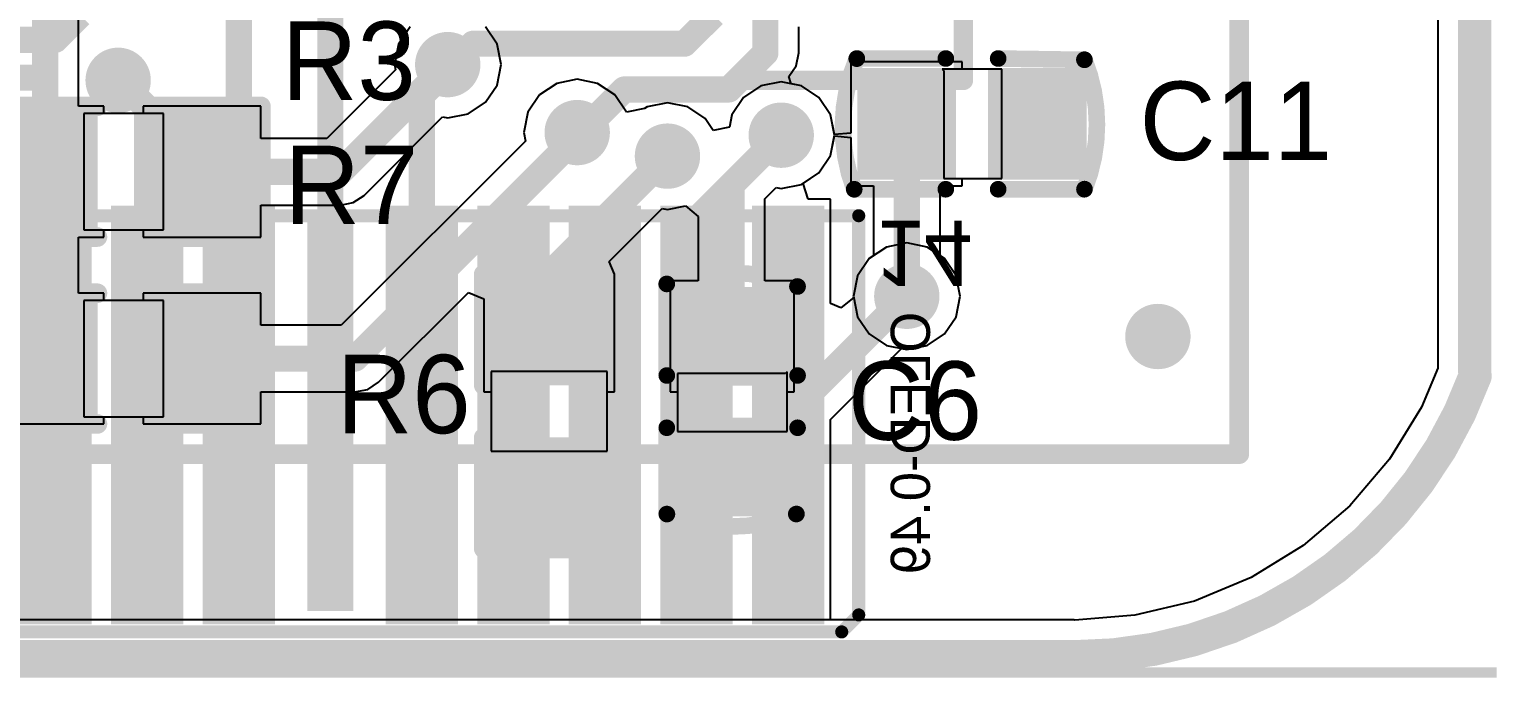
# Model space of a CAD drawing. Extents: x 1.246 to 2.212, y 2.225 to 2.946.
# Drawn here: x 1.7701 to 2.2118, y 2.2245 to 2.4198 of the extents above; entities that cross this region are included whole.
import ezdxf

# ---------------------------------------------------------------- set-up
doc = ezdxf.new("R2010")
doc.units = 0
doc.layers.get('0').update_dxf_attribs({"linetype": 'CONTINUOUS'})
for name, color, linetype in [('BOTTOMLAYER', 5, 'CONTINUOUS'), ('BOTTOMOVERLAY', 54, 'CONTINUOUS'), ('BOTTOMPASTE', 16, 'CONTINUOUS'), ('BOTTOMSOLDER', 6, 'CONTINUOUS'), ('KEEPOUTLAYER', 6, 'CONTINUOUS'), ('MULTILAYER', 9, 'CONTINUOUS'), ('TOPLAYER', 1, 'CONTINUOUS'), ('TOPOVERLAY', 2, 'CONTINUOUS'), ('TOPPASTE', 8, 'CONTINUOUS'), ('TOPSOLDER', 216, 'CONTINUOUS'), ('VIAHOLELAYER', 16, 'CONTINUOUS')]:
    doc.layers.add(name, color=color, linetype=linetype)

# ---------------------------------------------------------------- blocks, each defined once
blk = doc.blocks.new('C_0402_1')
at = {"layer": 'TOPLAYER'}
for p, q in [((0.008518, 0.0165), (-0.008982, 0.0165)), ((-0.008982, 0.0165), (-0.008982, -0.0165)), ((0.008518, -0.016), (0.008518, 0.0165)), ((-0.008982, -0.0165), (0.009018, -0.0165)), ((0.009018, -0.0165), (0.008518, -0.016))]:
    blk.add_line(p, q, dxfattribs=at)
for points in [[(-0.00884, -0.012795), (-0.00884, 0.012795), (-0.030494, -0.012795), (-0.030494, 0.012795)], [(0.03053, -0.012795), (0.03053, 0.012795), (0.008876, -0.012795), (0.008876, 0.012795)]]:
    blk.add_solid(points, dxfattribs=at)
at = {"layer": 'TOPOVERLAY', "const_width": 0.005}
for points in [[(-0.03382, -0.019341, -0.193022), (-0.033854, 0.01965)], [(0.035464, 0.019716, -0.191665), (0.034708, -0.019637)]]:
    blk.add_lwpolyline(points, format="xyb", dxfattribs=at)
at = {"layer": 'TOPOVERLAY', "const_width": 0.0025}
for points in [[(-0.035104, 0.01965, 1), (-0.032604, 0.01965, 1)], [(-0.03509, 0.019685, 1), (-0.03259, 0.019685, 1)], [(-0.009106, 0.019685, 1), (-0.006606, 0.019685, 1)], [(0.006642, 0.019685, 1), (0.009142, 0.019685, 1)], [(0.034214, 0.019716, 1), (0.036714, 0.019716, 1)], [(0.034225, 0.019685, 1), (0.036726, 0.019685, 1)], [(-0.03509, -0.019291, 1), (-0.03259, -0.019291, 1)], [(-0.03507, -0.019341, 1), (-0.03257, -0.019341, 1)], [(-0.009106, -0.019685, 1), (-0.006606, -0.019685, 1)], [(0.006642, -0.019685, 1), (0.009142, -0.019685, 1)], [(0.033438, -0.019685, 1), (0.035938, -0.019685, 1)], [(0.033458, -0.019637, 1), (0.035958, -0.019637, 1)]]:
    blk.add_lwpolyline(points, format="xyb", close=True, dxfattribs=at)
at = {"layer": 'TOPOVERLAY', "const_width": 0.005}
for points in [[(-0.007856, 0.019685), (-0.03384, 0.019685)], [(0.035476, 0.019685), (0.007892, 0.019685)], [(-0.007856, -0.019685), (-0.03384, -0.019291)], [(0.034688, -0.019685), (0.007892, -0.019685)]]:
    blk.add_lwpolyline(points, dxfattribs=at)
at = {"layer": 'TOPPASTE'}
for points in [[(-0.00884, -0.012795), (-0.00884, 0.012795), (-0.030494, -0.012795), (-0.030494, 0.012795)], [(0.03053, -0.012795), (0.03053, 0.012795), (0.008876, -0.012795), (0.008876, 0.012795)]]:
    blk.add_solid(points, dxfattribs=at)
at = {"layer": 'TOPSOLDER'}
for points in [[(-0.00484, -0.016795), (-0.00484, 0.016795), (-0.034494, -0.016795), (-0.034494, 0.016795)], [(0.03453, -0.016795), (0.03453, 0.016795), (0.004876, -0.016795), (0.004876, 0.016795)]]:
    blk.add_solid(points, dxfattribs=at)
blk = doc.blocks.new('C_0402_16')
at = {"layer": 'TOPLAYER'}
for p, q in [((0.008518, 0.0165), (-0.008982, 0.0165)), ((-0.008982, 0.0165), (-0.008982, -0.0165)), ((0.008518, -0.016), (0.008518, 0.0165)), ((-0.008982, -0.0165), (0.009018, -0.0165)), ((0.009018, -0.0165), (0.008518, -0.016))]:
    blk.add_line(p, q, dxfattribs=at)
for points in [[(-0.00884, -0.012795), (-0.00884, 0.012795), (-0.030494, -0.012795), (-0.030494, 0.012795)], [(0.03053, -0.012795), (0.03053, 0.012795), (0.008876, -0.012795), (0.008876, 0.012795)]]:
    blk.add_solid(points, dxfattribs=at)
at = {"layer": 'TOPOVERLAY', "const_width": 0.005}
for points in [[(-0.03382, -0.019341, -0.193022), (-0.033854, 0.01965)], [(0.035464, 0.019716, -0.191665), (0.034708, -0.019637)]]:
    blk.add_lwpolyline(points, format="xyb", dxfattribs=at)
at = {"layer": 'TOPOVERLAY', "const_width": 0.0025}
for points in [[(-0.035104, 0.01965, 1), (-0.032604, 0.01965, 1)], [(-0.03509, 0.019685, 1), (-0.03259, 0.019685, 1)], [(-0.009106, 0.019685, 1), (-0.006606, 0.019685, 1)], [(0.006642, 0.019685, 1), (0.009142, 0.019685, 1)], [(0.034214, 0.019716, 1), (0.036714, 0.019716, 1)], [(0.034225, 0.019685, 1), (0.036726, 0.019685, 1)], [(-0.03509, -0.019291, 1), (-0.03259, -0.019291, 1)], [(-0.03507, -0.019341, 1), (-0.03257, -0.019341, 1)], [(-0.009106, -0.019685, 1), (-0.006606, -0.019685, 1)], [(0.006642, -0.019685, 1), (0.009142, -0.019685, 1)], [(0.033438, -0.019685, 1), (0.035938, -0.019685, 1)], [(0.033458, -0.019637, 1), (0.035958, -0.019637, 1)]]:
    blk.add_lwpolyline(points, format="xyb", close=True, dxfattribs=at)
at = {"layer": 'TOPOVERLAY', "const_width": 0.005}
for points in [[(-0.03384, 0.019685), (-0.007856, 0.019685)], [(0.007892, 0.019685), (0.035476, 0.019685)], [(-0.03384, -0.019291), (-0.007856, -0.019685)], [(0.007892, -0.019685), (0.034688, -0.019685)]]:
    blk.add_lwpolyline(points, dxfattribs=at)
at = {"layer": 'TOPPASTE'}
for points in [[(-0.00884, -0.012795), (-0.00884, 0.012795), (-0.030494, -0.012795), (-0.030494, 0.012795)], [(0.03053, -0.012795), (0.03053, 0.012795), (0.008876, -0.012795), (0.008876, 0.012795)]]:
    blk.add_solid(points, dxfattribs=at)
at = {"layer": 'TOPSOLDER'}
for points in [[(-0.00484, -0.016795), (-0.00484, 0.016795), (-0.034494, -0.016795), (-0.034494, 0.016795)], [(0.03453, -0.016795), (0.03453, 0.016795), (0.004876, -0.016795), (0.004876, 0.016795)]]:
    blk.add_solid(points, dxfattribs=at)
blk = doc.blocks.new('R_0402_22')
at = {"layer": 'TOPLAYER'}
for p, q in [((0.017, 0.0175), (-0.007, 0.0175)), ((-0.007, 0.0175), (-0.007, -0.0175)), ((0.017, -0.0175), (0.017, 0.0175)), ((-0.007, -0.0175), (0.017, -0.0175))]:
    blk.add_line(p, q, dxfattribs=at)
for points in [[(-0.006811, -0.01378), (-0.006811, 0.01378), (-0.030433, -0.01378), (-0.030433, 0.01378)], [(0.040433, -0.01378), (0.040433, 0.01378), (0.016811, -0.01378), (0.016811, 0.01378)]]:
    blk.add_solid(points, dxfattribs=at)
at = {"layer": 'TOPOVERLAY', "const_width": 0.005906}
for points in [[(-0.036339, 0.019685), (-0.036339, -0.019685)], [(-0.036339, 0.019685), (-0.002874, 0.019685)], [(0.012874, 0.019685), (0.046339, 0.019685)], [(0.046339, 0.019685), (0.046339, -0.019685)], [(-0.036339, -0.019685), (-0.002874, -0.019685)], [(0.012874, -0.019685), (0.046339, -0.019685)]]:
    blk.add_lwpolyline(points, dxfattribs=at)
at = {"layer": 'TOPOVERLAY', "const_width": 0.002953}
for points in [[(-0.037815, 0.019685, 1), (-0.034862, 0.019685, 1)], [(-0.037815, 0.019685, 1), (-0.034862, 0.019685, 1)], [(-0.00435, 0.019685, 1), (-0.001398, 0.019685, 1)], [(0.011398, 0.019685, 1), (0.01435, 0.019685, 1)], [(0.044862, 0.019685, 1), (0.047815, 0.019685, 1)], [(0.044862, 0.019685, 1), (0.047815, 0.019685, 1)], [(-0.037815, -0.019685, 1), (-0.034862, -0.019685, 1)], [(-0.037815, -0.019685, 1), (-0.034862, -0.019685, 1)], [(-0.00435, -0.019685, 1), (-0.001398, -0.019685, 1)], [(0.011398, -0.019685, 1), (0.01435, -0.019685, 1)], [(0.044862, -0.019685, 1), (0.047815, -0.019685, 1)], [(0.044862, -0.019685, 1), (0.047815, -0.019685, 1)]]:
    blk.add_lwpolyline(points, format="xyb", close=True, dxfattribs=at)
at = {"layer": 'TOPPASTE'}
for points in [[(-0.006811, -0.01378), (-0.006811, 0.01378), (-0.030433, -0.01378), (-0.030433, 0.01378)], [(0.040433, -0.01378), (0.040433, 0.01378), (0.016811, -0.01378), (0.016811, 0.01378)]]:
    blk.add_solid(points, dxfattribs=at)
at = {"layer": 'TOPSOLDER'}
for points in [[(-0.002811, -0.01778), (-0.002811, 0.01778), (-0.034433, -0.01778), (-0.034433, 0.01778)], [(0.044433, -0.01778), (0.044433, 0.01778), (0.012811, -0.01778), (0.012811, 0.01778)]]:
    blk.add_solid(points, dxfattribs=at)
blk = doc.blocks.new('R_0402_23')
at = {"layer": 'TOPLAYER'}
for p, q in [((0.017, 0.0175), (-0.007, 0.0175)), ((-0.007, 0.0175), (-0.007, -0.0175)), ((0.017, -0.0175), (0.017, 0.0175)), ((-0.007, -0.0175), (0.017, -0.0175))]:
    blk.add_line(p, q, dxfattribs=at)
for points in [[(-0.006811, -0.01378), (-0.006811, 0.01378), (-0.030433, -0.01378), (-0.030433, 0.01378)], [(0.040433, -0.01378), (0.040433, 0.01378), (0.016811, -0.01378), (0.016811, 0.01378)]]:
    blk.add_solid(points, dxfattribs=at)
at = {"layer": 'TOPOVERLAY', "const_width": 0.005906}
for points in [[(-0.036339, -0.019685), (-0.036339, 0.019685)], [(-0.036339, 0.019685), (-0.002874, 0.019685)], [(0.012874, 0.019685), (0.046339, 0.019685)], [(0.046339, -0.019685), (0.046339, 0.019685)], [(-0.036339, -0.019685), (-0.002874, -0.019685)], [(0.012874, -0.019685), (0.046339, -0.019685)]]:
    blk.add_lwpolyline(points, dxfattribs=at)
at = {"layer": 'TOPOVERLAY', "const_width": 0.002953}
for points in [[(-0.037815, 0.019685, 1), (-0.034862, 0.019685, 1)], [(-0.037815, 0.019685, 1), (-0.034862, 0.019685, 1)], [(-0.00435, 0.019685, 1), (-0.001398, 0.019685, 1)], [(0.011398, 0.019685, 1), (0.01435, 0.019685, 1)], [(0.044862, 0.019685, 1), (0.047815, 0.019685, 1)], [(0.044862, 0.019685, 1), (0.047815, 0.019685, 1)], [(-0.037815, -0.019685, 1), (-0.034862, -0.019685, 1)], [(-0.037815, -0.019685, 1), (-0.034862, -0.019685, 1)], [(-0.00435, -0.019685, 1), (-0.001398, -0.019685, 1)], [(0.011398, -0.019685, 1), (0.01435, -0.019685, 1)], [(0.044862, -0.019685, 1), (0.047815, -0.019685, 1)], [(0.044862, -0.019685, 1), (0.047815, -0.019685, 1)]]:
    blk.add_lwpolyline(points, format="xyb", close=True, dxfattribs=at)
at = {"layer": 'TOPPASTE'}
for points in [[(-0.006811, -0.01378), (-0.006811, 0.01378), (-0.030433, -0.01378), (-0.030433, 0.01378)], [(0.040433, -0.01378), (0.040433, 0.01378), (0.016811, -0.01378), (0.016811, 0.01378)]]:
    blk.add_solid(points, dxfattribs=at)
at = {"layer": 'TOPSOLDER'}
for points in [[(-0.002811, -0.01778), (-0.002811, 0.01778), (-0.034433, -0.01778), (-0.034433, 0.01778)], [(0.044433, -0.01778), (0.044433, 0.01778), (0.012811, -0.01778), (0.012811, 0.01778)]]:
    blk.add_solid(points, dxfattribs=at)
blk = doc.blocks.new('R_0402_24')
at = {"layer": 'TOPLAYER'}
for p, q in [((0.017, 0.0175), (-0.007, 0.0175)), ((-0.007, 0.0175), (-0.007, -0.0175)), ((0.017, -0.0175), (0.017, 0.0175)), ((-0.007, -0.0175), (0.017, -0.0175))]:
    blk.add_line(p, q, dxfattribs=at)
for points in [[(-0.006811, -0.01378), (-0.006811, 0.01378), (-0.030433, -0.01378), (-0.030433, 0.01378)], [(0.040433, -0.01378), (0.040433, 0.01378), (0.016811, -0.01378), (0.016811, 0.01378)]]:
    blk.add_solid(points, dxfattribs=at)
at = {"layer": 'TOPOVERLAY', "const_width": 0.005906}
for points in [[(-0.036339, -0.019685), (-0.036339, 0.019685)], [(-0.036339, 0.019685), (-0.002874, 0.019685)], [(0.012874, 0.019685), (0.046339, 0.019685)], [(0.046339, -0.019685), (0.046339, 0.019685)], [(-0.036339, -0.019685), (-0.002874, -0.019685)], [(0.012874, -0.019685), (0.046339, -0.019685)]]:
    blk.add_lwpolyline(points, dxfattribs=at)
at = {"layer": 'TOPOVERLAY', "const_width": 0.002953}
for points in [[(-0.037815, 0.019685, 1), (-0.034862, 0.019685, 1)], [(-0.037815, 0.019685, 1), (-0.034862, 0.019685, 1)], [(-0.00435, 0.019685, 1), (-0.001398, 0.019685, 1)], [(0.011398, 0.019685, 1), (0.01435, 0.019685, 1)], [(0.044862, 0.019685, 1), (0.047815, 0.019685, 1)], [(0.044862, 0.019685, 1), (0.047815, 0.019685, 1)], [(-0.037815, -0.019685, 1), (-0.034862, -0.019685, 1)], [(-0.037815, -0.019685, 1), (-0.034862, -0.019685, 1)], [(-0.00435, -0.019685, 1), (-0.001398, -0.019685, 1)], [(0.011398, -0.019685, 1), (0.01435, -0.019685, 1)], [(0.044862, -0.019685, 1), (0.047815, -0.019685, 1)], [(0.044862, -0.019685, 1), (0.047815, -0.019685, 1)]]:
    blk.add_lwpolyline(points, format="xyb", close=True, dxfattribs=at)
at = {"layer": 'TOPPASTE'}
for points in [[(-0.006811, -0.01378), (-0.006811, 0.01378), (-0.030433, -0.01378), (-0.030433, 0.01378)], [(0.040433, -0.01378), (0.040433, 0.01378), (0.016811, -0.01378), (0.016811, 0.01378)]]:
    blk.add_solid(points, dxfattribs=at)
at = {"layer": 'TOPSOLDER'}
for points in [[(-0.002811, -0.01778), (-0.002811, 0.01778), (-0.034433, -0.01778), (-0.034433, 0.01778)], [(0.044433, -0.01778), (0.044433, 0.01778), (0.012811, -0.01778), (0.012811, 0.01778)]]:
    blk.add_solid(points, dxfattribs=at)
blk = doc.blocks.new('OLED_0_49_B_28')
at = {"layer": 'BOTTOMLAYER'}
for points in [[(-0.048228, -0.059055), (-0.034449, -0.059055), (-0.048228, 0.059055), (-0.034449, 0.059055)], [(-0.020669, -0.059055), (-0.00689, -0.059055), (-0.020669, 0.059055), (-0.00689, 0.059055)], [(0.00689, -0.059055), (0.020669, -0.059055), (0.00689, 0.059055), (0.020669, 0.059055)], [(0.034449, -0.059055), (0.048228, -0.059055), (0.034449, 0.059055), (0.048228, 0.059055)], [(0.062008, -0.059055), (0.075787, -0.059055), (0.062008, 0.059055), (0.075787, 0.059055)], [(0.089567, -0.059055), (0.103346, -0.059055), (0.089567, 0.059055), (0.103346, 0.059055)], [(0.117126, -0.059055), (0.130906, -0.059055), (0.117126, 0.059055), (0.130906, 0.059055)], [(0.144685, -0.059055), (0.158465, -0.059055), (0.144685, 0.059055), (0.158465, 0.059055)], [(0.172244, -0.059055), (0.186024, -0.059055), (0.172244, 0.059055), (0.186024, 0.059055)]]:
    blk.add_solid(points, dxfattribs=at)
at = {"layer": 'BOTTOMOVERLAY', "const_width": 0.003937}
for points in [[(-0.198425, 0.06), (0.200394, 0.06)], [(0.200394, -0.060236), (0.200394, 0.06)], [(0.195276, -0.065354), (0.200394, -0.060236)], [(-0.193307, -0.065354), (0.195276, -0.065354)]]:
    blk.add_lwpolyline(points, dxfattribs=at)
at = {"layer": 'BOTTOMOVERLAY', "const_width": 0.001969}
for points in [[(0.19941, 0.06, 1), (0.201378, 0.06, 1)], [(0.19941, 0.06, 1), (0.201378, 0.06, 1)], [(0.19941, -0.060236, 1), (0.201378, -0.060236, 1)], [(0.19941, -0.060236, 1), (0.201378, -0.060236, 1)], [(0.194291, -0.065354, 1), (0.19626, -0.065354, 1)], [(0.194291, -0.065354, 1), (0.19626, -0.065354, 1)]]:
    blk.add_lwpolyline(points, format="xyb", close=True, dxfattribs=at)
at = {"layer": 'BOTTOMPASTE'}
for points in [[(-0.048228, -0.059055), (-0.034449, -0.059055), (-0.048228, 0.059055), (-0.034449, 0.059055)], [(-0.020669, -0.059055), (-0.00689, -0.059055), (-0.020669, 0.059055), (-0.00689, 0.059055)], [(0.00689, -0.059055), (0.020669, -0.059055), (0.00689, 0.059055), (0.020669, 0.059055)], [(0.034449, -0.059055), (0.048228, -0.059055), (0.034449, 0.059055), (0.048228, 0.059055)], [(0.062008, -0.059055), (0.075787, -0.059055), (0.062008, 0.059055), (0.075787, 0.059055)], [(0.089567, -0.059055), (0.103346, -0.059055), (0.089567, 0.059055), (0.103346, 0.059055)], [(0.117126, -0.059055), (0.130906, -0.059055), (0.117126, 0.059055), (0.130906, 0.059055)], [(0.144685, -0.059055), (0.158465, -0.059055), (0.144685, 0.059055), (0.158465, 0.059055)], [(0.172244, -0.059055), (0.186024, -0.059055), (0.172244, 0.059055), (0.186024, 0.059055)]]:
    blk.add_solid(points, dxfattribs=at)
at = {"layer": 'BOTTOMSOLDER'}
for points in [[(-0.052228, -0.063055), (-0.030449, -0.063055), (-0.052228, 0.063055), (-0.030449, 0.063055)], [(-0.024669, -0.063055), (-0.00289, -0.063055), (-0.024669, 0.063055), (-0.00289, 0.063055)], [(0.00289, -0.063055), (0.024669, -0.063055), (0.00289, 0.063055), (0.024669, 0.063055)], [(0.058008, -0.063055), (0.079787, -0.063055), (0.058008, 0.063055), (0.079787, 0.063055)], [(0.085567, -0.063055), (0.107346, -0.063055), (0.085567, 0.063055), (0.107346, 0.063055)], [(0.113126, -0.063055), (0.134906, -0.063055), (0.113126, 0.063055), (0.134906, 0.063055)], [(0.140685, -0.063055), (0.162465, -0.063055), (0.140685, 0.063055), (0.162465, 0.063055)], [(0.168244, -0.063055), (0.190024, -0.063055), (0.168244, 0.063055), (0.190024, 0.063055)]]:
    blk.add_solid(points, dxfattribs=at)
at = {"layer": 'BOTTOMOVERLAY', "text_generation_flag": 2}
for s, height, rotation, p in [('14', 0.019685, -180, (0.205394, 0.058504)), ('OLED-0.49', 0.011811, -270, (0.22185, 0.031063))]:
    blk.add_text(s, height=height, rotation=rotation, dxfattribs=at).set_placement(p)

msp = doc.modelspace()

# ---------------------------------------------------------------- linework, layer by layer
at = {"layer": 'BOTTOMLAYER'}
for p, q in [((2.194088, 2.733366), (2.194088, 2.317744)), ((2.194088, 2.733366), (2.194088, 2.317744)), ((2.001726, 2.412692), (2.001726, 2.420535)), ((2.001726, 2.412692), (2.001726, 2.420535)), ((2.000962, 2.408852), (2.001726, 2.412692)), ((2.000962, 2.408852), (2.001726, 2.412692)), ((2.001726, 2.412692), (2.001726, 2.412692)), ((2.001726, 2.412692), (2.001726, 2.412692)), ((2.001726, 2.412692), (2.001726, 2.412692)), ((2.001726, 2.412692), (2.001726, 2.412692)), ((2.001726, 2.412692), (2.001726, 2.412692)), ((2.001726, 2.412692), (2.001726, 2.412692)), ((1.998787, 2.405596), (2.000962, 2.408852)), ((1.998787, 2.405596), (2.000962, 2.408852)), ((1.999456, 2.403391), (1.998787, 2.405596)), ((1.999456, 2.403391), (1.998787, 2.405596)), ((2.002601, 2.402765), (1.999456, 2.403391)), ((2.002601, 2.402765), (1.999456, 2.403391)), ((2.00781, 2.399284), (2.002601, 2.402765)), ((2.00781, 2.399284), (2.002601, 2.402765)), ((2.011291, 2.394075), (2.00781, 2.399284)), ((2.011291, 2.394075), (2.00781, 2.399284)), ((2.012513, 2.387931), (2.011291, 2.394075)), ((2.012513, 2.387931), (2.011291, 2.394075)), ((2.011291, 2.381786), (2.012513, 2.387931)), ((2.011291, 2.381786), (2.012513, 2.387931)), ((2.00781, 2.376577), (2.011291, 2.381786)), ((2.00781, 2.376577), (2.011291, 2.381786)), ((2.003092, 2.373424), (2.00781, 2.376577)), ((2.003092, 2.373424), (2.00781, 2.376577)), ((2.004543, 2.368639), (2.003092, 2.373424)), ((2.004543, 2.368639), (2.003092, 2.373424)), ((2.011309, 2.368639), (2.004543, 2.368639)), ((2.011309, 2.368639), (2.004543, 2.368639)), ((2.011309, 2.337199), (2.011309, 2.368639)), ((2.011309, 2.337199), (2.011309, 2.368639)), ((2.028107, 2.354251), (2.022898, 2.35077)), ((2.028107, 2.354251), (2.022898, 2.35077)), ((2.034252, 2.355473), (2.028107, 2.354251)), ((2.034252, 2.355473), (2.028107, 2.354251)), ((2.040397, 2.354251), (2.034252, 2.355473)), ((2.040397, 2.354251), (2.034252, 2.355473)), ((2.045606, 2.35077), (2.040397, 2.354251)), ((2.045606, 2.35077), (2.040397, 2.354251)), ((2.022898, 2.35077), (2.019418, 2.345561)), ((2.022898, 2.35077), (2.019418, 2.345561)), ((2.049086, 2.345561), (2.045606, 2.35077)), ((2.049086, 2.345561), (2.045606, 2.35077)), ((2.019418, 2.345561), (2.018196, 2.339417)), ((2.019418, 2.345561), (2.018196, 2.339417)), ((2.050308, 2.339417), (2.049086, 2.345561)), ((2.050308, 2.339417), (2.049086, 2.345561)), ((2.014395, 2.335921), (2.011309, 2.337199)), ((2.014395, 2.335921), (2.011309, 2.337199)), ((2.01826, 2.339093), (2.014395, 2.335921)), ((2.01826, 2.339093), (2.014395, 2.335921)), ((2.018196, 2.339417), (2.01826, 2.339093)), ((2.018196, 2.339417), (2.01826, 2.339093)), ((2.049086, 2.333272), (2.050308, 2.339417)), ((2.049086, 2.333272), (2.050308, 2.339417)), ((2.045606, 2.328063), (2.049086, 2.333272)), ((2.045606, 2.328063), (2.049086, 2.333272)), ((2.040397, 2.324582), (2.045606, 2.328063)), ((2.040397, 2.324582), (2.045606, 2.328063)), ((2.011309, 2.302282), (2.032697, 2.323669)), ((2.011309, 2.302282), (2.032697, 2.323669)), ((2.032697, 2.323669), (2.034252, 2.32336)), ((2.032697, 2.323669), (2.034252, 2.32336)), ((2.034252, 2.32336), (2.040397, 2.324582)), ((2.034252, 2.32336), (2.040397, 2.324582)), ((2.194088, 2.317744), (2.189234, 2.306027)), ((2.194088, 2.317744), (2.189234, 2.306027)), ((2.189234, 2.306027), (2.179603, 2.29031)), ((2.189234, 2.306027), (2.179603, 2.29031)), ((2.011309, 2.241963), (2.011309, 2.302282)), ((2.011309, 2.241963), (2.011309, 2.302282)), ((2.179603, 2.29031), (2.167632, 2.276293)), ((2.179603, 2.29031), (2.167632, 2.276293)), ((2.167632, 2.276293), (2.153615, 2.264322)), ((2.167632, 2.276293), (2.153615, 2.264322)), ((2.153615, 2.264322), (2.137899, 2.254691)), ((2.153615, 2.264322), (2.137899, 2.254691)), ((2.137899, 2.254691), (2.120869, 2.247637)), ((2.137899, 2.254691), (2.120869, 2.247637)), ((2.120869, 2.247637), (2.102945, 2.243334)), ((2.120869, 2.247637), (2.102945, 2.243334)), ((2.084569, 2.241963), (2.011309, 2.241963)), ((2.084569, 2.241963), (2.011309, 2.241963)), ((2.084842, 2.241909), (2.084569, 2.241963)), ((2.084842, 2.241909), (2.084569, 2.241963)), ((2.102945, 2.243334), (2.084842, 2.241909)), ((2.102945, 2.243334), (2.084842, 2.241909))]:
    msp.add_line(p, q, dxfattribs=at)
at = {"layer": 'BOTTOMLAYER', "const_width": 0.007874}
for points in [[(1.991691, 2.412692), (1.991691, 2.437689)], [(1.83316, 2.303679), (1.83316, 2.429358)], [(1.777953, 2.416671), (1.785433, 2.424151)], [(1.860719, 2.303679), (1.860719, 2.424634)], [(1.967323, 2.41549), (1.976043, 2.424209)], [(1.535433, 2.416671), (1.777953, 2.416671)], [(1.888278, 2.400046), (1.903721, 2.41549)], [(1.903721, 2.41549), (1.967323, 2.41549)], [(1.980709, 2.40171), (1.991691, 2.412692)], [(1.79685, 2.40486), (1.805601, 2.396109)], [(1.888278, 2.303679), (1.888278, 2.400046)], [(1.915837, 2.368335), (1.949213, 2.40171)], [(1.949213, 2.40171), (1.980709, 2.40171)], [(1.805601, 2.303679), (1.805601, 2.396109)], [(1.970955, 2.362429), (1.996457, 2.387931)], [(1.943396, 2.362823), (1.962205, 2.381631)], [(1.915837, 2.303679), (1.915837, 2.368335)], [(1.805601, 2.303679), (1.805601, 2.36107)], [(1.943396, 2.303679), (1.943396, 2.362823)], [(1.970955, 2.303679), (1.970955, 2.362429)], [(1.998514, 2.303679), (2.034252, 2.339417)]]:
    msp.add_lwpolyline(points, dxfattribs=at)
at = {"layer": 'BOTTOMLAYER'}
for points, const_width in [([(1.775984, 2.416671, 1), (1.779921, 2.416671, 1)], 0.003937), ([(1.775984, 2.416671, 1), (1.779921, 2.416671, 1)], 0.003937), ([(1.891142, 2.40919, 1), (1.900984, 2.40919, 1)], 0.009843), ([(1.901753, 2.41549, 1), (1.90569, 2.41549, 1)], 0.003937), ([(1.901753, 2.41549, 1), (1.90569, 2.41549, 1)], 0.003937), ([(1.965354, 2.41549, 1), (1.969291, 2.41549, 1)], 0.003937), ([(1.965354, 2.41549, 1), (1.969291, 2.41549, 1)], 0.003937), ([(1.989722, 2.412692, 1), (1.993659, 2.412692, 1)], 0.003937), ([(1.989722, 2.412692, 1), (1.993659, 2.412692, 1)], 0.003937), ([(1.791929, 2.404466, 1), (1.801772, 2.404466, 1)], 0.009843), ([(1.794882, 2.40486, 1), (1.798819, 2.40486, 1)], 0.003937), ([(1.88631, 2.400046, 1), (1.890246, 2.400046, 1)], 0.003937), ([(1.88631, 2.400046, 1), (1.890246, 2.400046, 1)], 0.003937), ([(1.947244, 2.40171, 1), (1.951181, 2.40171, 1)], 0.003937), ([(1.947244, 2.40171, 1), (1.951181, 2.40171, 1)], 0.003937), ([(1.97874, 2.40171, 1), (1.982677, 2.40171, 1)], 0.003937), ([(1.97874, 2.40171, 1), (1.982677, 2.40171, 1)], 0.003937), ([(1.803632, 2.396109, 1), (1.807569, 2.396109, 1)], 0.003937), ([(1.803632, 2.396109, 1), (1.807569, 2.396109, 1)], 0.003937), ([(1.930118, 2.388718, 1), (1.939961, 2.388718, 1)], 0.009843), ([(1.991535, 2.387931, 1), (2.001378, 2.387931, 1)], 0.009843), ([(1.957284, 2.381631, 1), (1.967126, 2.381631, 1)], 0.009843), ([(1.994488, 2.387931, 1), (1.998425, 2.387931, 1)], 0.003937), ([(1.960236, 2.381631, 1), (1.964173, 2.381631, 1)], 0.003937), ([(1.913869, 2.368335, 1), (1.917806, 2.368335, 1)], 0.003937), ([(1.913869, 2.368335, 1), (1.917806, 2.368335, 1)], 0.003937), ([(1.803632, 2.36107, 1), (1.807569, 2.36107, 1)], 0.003937), ([(1.941428, 2.362823, 1), (1.945365, 2.362823, 1)], 0.003937), ([(1.941428, 2.362823, 1), (1.945365, 2.362823, 1)], 0.003937), ([(1.968987, 2.362429, 1), (1.972924, 2.362429, 1)], 0.003937), ([(1.968987, 2.362429, 1), (1.972924, 2.362429, 1)], 0.003937), ([(2.029331, 2.339417, 1), (2.039173, 2.339417, 1)], 0.009843), ([(2.032284, 2.339417, 1), (2.036221, 2.339417, 1)], 0.003937), ([(2.104921, 2.327301, 1), (2.114764, 2.327301, 1)], 0.009843), ([(1.803632, 2.303679, 1), (1.807569, 2.303679, 1)], 0.003937), ([(1.803632, 2.303679, 1), (1.807569, 2.303679, 1)], 0.003937), ([(1.831191, 2.303679, 1), (1.835128, 2.303679, 1)], 0.003937), ([(1.85875, 2.303679, 1), (1.862687, 2.303679, 1)], 0.003937), ([(1.88631, 2.303679, 1), (1.890246, 2.303679, 1)], 0.003937), ([(1.913869, 2.303679, 1), (1.917806, 2.303679, 1)], 0.003937), ([(1.941428, 2.303679, 1), (1.945365, 2.303679, 1)], 0.003937), ([(1.968987, 2.303679, 1), (1.972924, 2.303679, 1)], 0.003937), ([(1.996546, 2.303679, 1), (2.000483, 2.303679, 1)], 0.003937)]:
    msp.add_lwpolyline(points, format="xyb", close=True, dxfattribs=dict(at, const_width=const_width))
at = {"layer": 'BOTTOMOVERLAY', "const_width": 0.005906}
for points in [[(2.134341, 2.291868), (2.134341, 2.724938)], [(1.50442, 2.291868), (2.134341, 2.291868)]]:
    msp.add_lwpolyline(points, dxfattribs=at)
at = {"layer": 'BOTTOMOVERLAY', "const_width": 0.002953}
msp.add_lwpolyline([(2.132865, 2.291868, 1), (2.135817, 2.291868, 1)], format="xyb", close=True, dxfattribs=at)
msp.add_lwpolyline([(2.132865, 2.291868, 1), (2.135817, 2.291868, 1)], format="xyb", close=True, dxfattribs=at)
at = {"layer": 'KEEPOUTLAYER', "const_width": 0.01}
for points in [[(2.205207, 2.316671), (2.205207, 2.736474)], [(1.555601, 2.230844), (2.084569, 2.230844)]]:
    msp.add_lwpolyline(points, dxfattribs=at)
msp.add_lwpolyline([(2.205331, 2.315402, -0.315299), (2.084569, 2.230844)], format="xyb", dxfattribs=at)
at = {"layer": 'KEEPOUTLAYER', "const_width": 0.005}
for points in [[(2.202707, 2.316671, 1), (2.207707, 2.316671, 1)], [(2.202831, 2.315402, 1), (2.207831, 2.315402, 1)], [(2.082069, 2.230844, 1), (2.087069, 2.230844, 1)], [(2.082069, 2.230844, 1), (2.087069, 2.230844, 1)]]:
    msp.add_lwpolyline(points, format="xyb", close=True, dxfattribs=at)
at = {"layer": 'MULTILAYER', "const_width": 0.009843}
for points in [[(1.891142, 2.40919, 1), (1.900984, 2.40919, 1)], [(1.791929, 2.404466, 1), (1.801772, 2.404466, 1)], [(1.930118, 2.388718, 1), (1.939961, 2.388718, 1)], [(1.991535, 2.387931, 1), (2.001378, 2.387931, 1)], [(1.957284, 2.381631, 1), (1.967126, 2.381631, 1)], [(2.029331, 2.339417, 1), (2.039173, 2.339417, 1)], [(2.104921, 2.327301, 1), (2.114764, 2.327301, 1)]]:
    msp.add_lwpolyline(points, format="xyb", close=True, dxfattribs=at)
at = {"layer": 'TOPLAYER'}
for p, q in [((2.194088, 2.569001), (2.194088, 2.317744)), ((1.784904, 2.396629), (1.784904, 2.426282)), ((1.884709, 2.420544), (1.881229, 2.415335)), ((1.910897, 2.415335), (1.907417, 2.420544)), ((1.881229, 2.415335), (1.880006, 2.40919)), ((1.912119, 2.40919), (1.910897, 2.415335)), ((1.880316, 2.407635), (1.859623, 2.386942)), ((1.880006, 2.40919), (1.880316, 2.407635)), ((1.910897, 2.403046), (1.912119, 2.40919)), ((2.05092, 2.410045), (2.017455, 2.410045)), ((2.017455, 2.410045), (2.017455, 2.38859)), ((2.05092, 2.407844), (2.05092, 2.410045)), ((2.062873, 2.407844), (2.05092, 2.407844)), ((2.062873, 2.374844), (2.062873, 2.407844)), ((1.907417, 2.397837), (1.910897, 2.403046)), ((1.928895, 2.403552), (1.923686, 2.400072)), ((1.935039, 2.404774), (1.928895, 2.403552)), ((1.941184, 2.403552), (1.935039, 2.404774)), ((1.946393, 2.400072), (1.941184, 2.403552)), ((1.996457, 2.403987), (1.990312, 2.402765)), ((2.002601, 2.402765), (1.996457, 2.403987)), ((1.923686, 2.400072), (1.920205, 2.394863)), ((1.949874, 2.394863), (1.946393, 2.400072)), ((1.985103, 2.399284), (1.981622, 2.394075)), ((1.990312, 2.402765), (1.985103, 2.399284)), ((2.00781, 2.399284), (2.002601, 2.402765)), ((2.011291, 2.394075), (2.00781, 2.399284)), ((1.792585, 2.396629), (1.784904, 2.396629)), ((1.792585, 2.394444), (1.792585, 2.396629)), ((1.804396, 2.394444), (1.792585, 2.394444)), ((1.839829, 2.396629), (1.804396, 2.396629)), ((1.804396, 2.396629), (1.804396, 2.394444)), ((1.839829, 2.386942), (1.839829, 2.396629)), ((1.896063, 2.393134), (1.902208, 2.394356)), ((1.902208, 2.394356), (1.907417, 2.397837)), ((1.920205, 2.394863), (1.918983, 2.388718)), ((1.955266, 2.395935), (1.949874, 2.394863)), ((1.95606, 2.396466), (1.955266, 2.395935)), ((1.962205, 2.397688), (1.95606, 2.396466)), ((1.968349, 2.396466), (1.962205, 2.397688)), ((1.973558, 2.392985), (1.968349, 2.396466)), ((1.981622, 2.394075), (1.98088, 2.390343)), ((2.012479, 2.3881), (2.011291, 2.394075)), ((1.870875, 2.369811), (1.894508, 2.393443)), ((1.894508, 2.393443), (1.896063, 2.393134)), ((1.975976, 2.389367), (1.973558, 2.392985)), ((1.98088, 2.390343), (1.975976, 2.389367)), ((1.859623, 2.386942), (1.839829, 2.386942)), ((1.919488, 2.386178), (1.86399, 2.330679)), ((1.918983, 2.388718), (1.919488, 2.386178)), ((2.011291, 2.381786), (2.012479, 2.387761)), ((2.017455, 2.38859), (2.012479, 2.3881)), ((2.012479, 2.387761), (2.01248, 2.387761)), ((2.01248, 2.387761), (2.01248, 2.387761)), ((2.01248, 2.387761), (2.017455, 2.387271)), ((2.017455, 2.387271), (2.017455, 2.372643)), ((2.00781, 2.376577), (2.011291, 2.381786)), ((2.002601, 2.373096), (2.00781, 2.376577)), ((1.991531, 2.368813), (1.994902, 2.372183)), ((1.994902, 2.372183), (1.996457, 2.371874)), ((1.996457, 2.371874), (2.002601, 2.373096)), ((2.017455, 2.372643), (2.024217, 2.372643)), ((2.024217, 2.372643), (2.024217, 2.351651)), ((2.044287, 2.351651), (2.044287, 2.372643)), ((2.044287, 2.372643), (2.05092, 2.372643)), ((2.05092, 2.372643), (2.05092, 2.374844)), ((2.05092, 2.374844), (2.062873, 2.374844)), ((1.863779, 2.366872), (1.86762, 2.367636)), ((1.86762, 2.367636), (1.870875, 2.369811)), ((1.991531, 2.344103), (1.991531, 2.368813)), ((1.839829, 2.357259), (1.839829, 2.366872)), ((1.839829, 2.366872), (1.863779, 2.366872)), ((1.944686, 2.349921), (1.96065, 2.365884)), ((1.96065, 2.365884), (1.962205, 2.365575)), ((1.962205, 2.365575), (1.967596, 2.366647)), ((1.967596, 2.366647), (1.971461, 2.363475)), ((1.971461, 2.363475), (1.971461, 2.344103)), ((1.792585, 2.357259), (1.792585, 2.359444)), ((1.792585, 2.359444), (1.804396, 2.359444)), ((1.804396, 2.359444), (1.804396, 2.357259)), ((1.784904, 2.340329), (1.784904, 2.357259)), ((1.784904, 2.357259), (1.792585, 2.357259)), ((1.804396, 2.357259), (1.839829, 2.357259)), ((1.946276, 2.346083), (1.944686, 2.349921)), ((2.022898, 2.35077), (2.019418, 2.345561)), ((2.024217, 2.351651), (2.022898, 2.35077)), ((2.045606, 2.35077), (2.044287, 2.351651)), ((2.049086, 2.345561), (2.045606, 2.35077)), ((1.946276, 2.346082), (1.946276, 2.346083)), ((1.946276, 2.346083), (1.946276, 2.346083)), ((1.946276, 2.310649), (1.946276, 2.346082)), ((2.019418, 2.345561), (2.018196, 2.339417)), ((2.050308, 2.339417), (2.049086, 2.345561)), ((1.971461, 2.344103), (1.96299, 2.344103)), ((1.96299, 2.344103), (1.96299, 2.310639)), ((2.000391, 2.344103), (1.991531, 2.344103)), ((2.000391, 2.310639), (2.000391, 2.344103)), ((1.792585, 2.340329), (1.784904, 2.340329)), ((1.792585, 2.338144), (1.792585, 2.340329)), ((1.804396, 2.338144), (1.792585, 2.338144)), ((1.839829, 2.340329), (1.804396, 2.340329)), ((1.804396, 2.340329), (1.804396, 2.338144)), ((1.839829, 2.330679), (1.839829, 2.340329)), ((1.875242, 2.313548), (1.902286, 2.340592)), ((1.902286, 2.340592), (1.906906, 2.338678)), ((1.906906, 2.338678), (1.906906, 2.310649)), ((2.018196, 2.339417), (2.019418, 2.333272)), ((2.049086, 2.333272), (2.050308, 2.339417)), ((2.019418, 2.333272), (2.022898, 2.328063)), ((2.045606, 2.328063), (2.049086, 2.333272)), ((1.86399, 2.330679), (1.839829, 2.330679)), ((2.022898, 2.328063), (2.028107, 2.324582)), ((2.040397, 2.324582), (2.045606, 2.328063)), ((2.028107, 2.324582), (2.034252, 2.32336)), ((2.034252, 2.32336), (2.040397, 2.324582)), ((2.194088, 2.317744), (2.189234, 2.306027)), ((1.839829, 2.300959), (1.839829, 2.310609)), ((1.839829, 2.310609), (1.868146, 2.310609)), ((1.868146, 2.310609), (1.871987, 2.311373)), ((1.871987, 2.311373), (1.875242, 2.313548)), ((1.906906, 2.310649), (1.909091, 2.310649)), ((1.909091, 2.310649), (1.909091, 2.292744)), ((1.944091, 2.292744), (1.944091, 2.310649)), ((1.944091, 2.310649), (1.946276, 2.310649)), ((1.96299, 2.310639), (1.965191, 2.310639)), ((1.965191, 2.310639), (1.965191, 2.298686)), ((1.998191, 2.298686), (1.998191, 2.310639)), ((1.998191, 2.310639), (2.000391, 2.310639)), ((2.189234, 2.306027), (2.179603, 2.29031)), ((1.792585, 2.300959), (1.792585, 2.303144)), ((1.792585, 2.303144), (1.804396, 2.303144)), ((1.804396, 2.303144), (1.804396, 2.300959)), ((1.757152, 2.300959), (1.792585, 2.300959)), ((1.804396, 2.300959), (1.839829, 2.300959)), ((1.965191, 2.298686), (1.998191, 2.298686)), ((1.909091, 2.292744), (1.944091, 2.292744)), ((2.179603, 2.29031), (2.167632, 2.276293)), ((2.167632, 2.276293), (2.153615, 2.264322)), ((2.153615, 2.264322), (2.137899, 2.254691)), ((2.137899, 2.254691), (2.120869, 2.247637)), ((2.120869, 2.247637), (2.102945, 2.243334)), ((2.084569, 2.241963), (1.555601, 2.241963)), ((2.084842, 2.241909), (2.084569, 2.241963)), ((2.102945, 2.243334), (2.084842, 2.241909))]:
    msp.add_line(p, q, dxfattribs=at)
at = {"layer": 'TOPLAYER', "const_width": 0.007874}
for points in [[(1.774869, 2.320644), (1.774869, 2.429728)], [(1.863779, 2.376907), (1.896063, 2.40919)], [(1.755905, 2.405253), (1.774803, 2.405253)], [(2.034252, 2.339417), (2.034252, 2.391474)], [(1.868146, 2.320644), (1.935433, 2.387931)], [(1.981496, 2.37297), (1.996457, 2.387931)], [(1.926378, 2.345805), (1.962205, 2.381631)], [(1.822441, 2.376907), (1.863779, 2.376907)], [(1.981496, 2.326907), (1.981496, 2.37297)], [(1.926378, 2.328482), (1.926378, 2.345805)], [(1.822113, 2.320644), (1.868146, 2.320644)]]:
    msp.add_lwpolyline(points, dxfattribs=at)
at = {"layer": 'TOPLAYER'}
for points, const_width in [([(1.891142, 2.40919, 1), (1.900984, 2.40919, 1)], 0.009843), ([(1.791929, 2.404466, 1), (1.801772, 2.404466, 1)], 0.009843), ([(1.894095, 2.40919, 1), (1.898032, 2.40919, 1)], 0.003937), ([(1.772835, 2.405253, 1), (1.776772, 2.405253, 1)], 0.003937), ([(1.930118, 2.388718, 1), (1.939961, 2.388718, 1)], 0.009843), ([(1.991535, 2.387931, 1), (2.001378, 2.387931, 1)], 0.009843), ([(2.032284, 2.391474, 1), (2.036221, 2.391474, 1)], 0.003937), ([(1.933465, 2.387931, 1), (1.937402, 2.387931, 1)], 0.003937), ([(1.957284, 2.381631, 1), (1.967126, 2.381631, 1)], 0.009843), ([(1.994488, 2.387931, 1), (1.998425, 2.387931, 1)], 0.003937), ([(1.960236, 2.381631, 1), (1.964173, 2.381631, 1)], 0.003937), ([(1.820472, 2.376907, 1), (1.82441, 2.376907, 1)], 0.003937), ([(1.861811, 2.376907, 1), (1.865748, 2.376907, 1)], 0.003937), ([(1.861811, 2.376907, 1), (1.865748, 2.376907, 1)], 0.003937), ([(1.979528, 2.37297, 1), (1.983465, 2.37297, 1)], 0.003937), ([(1.979528, 2.37297, 1), (1.983465, 2.37297, 1)], 0.003937), ([(1.92441, 2.345805, 1), (1.928346, 2.345805, 1)], 0.003937), ([(1.92441, 2.345805, 1), (1.928346, 2.345805, 1)], 0.003937), ([(2.029331, 2.339417, 1), (2.039173, 2.339417, 1)], 0.009843), ([(2.032284, 2.339417, 1), (2.036221, 2.339417, 1)], 0.003937), ([(2.104921, 2.327301, 1), (2.114764, 2.327301, 1)], 0.009843), ([(1.92441, 2.328482, 1), (1.928346, 2.328482, 1)], 0.003937), ([(1.979528, 2.326907, 1), (1.983465, 2.326907, 1)], 0.003937), ([(1.7729, 2.320644, 1), (1.776837, 2.320644, 1)], 0.003937), ([(1.820144, 2.320644, 1), (1.824081, 2.320644, 1)], 0.003937), ([(1.866178, 2.320644, 1), (1.870115, 2.320644, 1)], 0.003937), ([(1.866178, 2.320644, 1), (1.870115, 2.320644, 1)], 0.003937)]:
    msp.add_lwpolyline(points, format="xyb", close=True, dxfattribs=dict(at, const_width=const_width))
msp.add_solid([(1.42441, 2.224545), (2.211811, 2.224545), (1.42441, 2.227694), (2.211811, 2.227694)], dxfattribs=at)
at = {"layer": 'TOPOVERLAY', "const_width": 0.005906}
for points in [[(2.05127, 2.404466), (2.05127, 2.469338)], [(1.986398, 2.404466), (2.05127, 2.404466)]]:
    msp.add_lwpolyline(points, dxfattribs=at)
at = {"layer": 'TOPOVERLAY', "const_width": 0.002953}
for points in [[(1.984922, 2.404466, 1), (1.987875, 2.404466, 1)], [(2.049794, 2.404466, 1), (2.052747, 2.404466, 1)], [(2.049794, 2.404466, 1), (2.052747, 2.404466, 1)]]:
    msp.add_lwpolyline(points, format="xyb", close=True, dxfattribs=at)
at = {"layer": 'VIAHOLELAYER', "const_width": 0.005906}
for points in [[(1.89311, 2.40919, 1), (1.899016, 2.40919, 1)], [(1.793898, 2.404466, 1), (1.799803, 2.404466, 1)], [(1.932087, 2.388718, 1), (1.937992, 2.388718, 1)], [(1.993504, 2.387931, 1), (1.999409, 2.387931, 1)], [(1.959252, 2.381631, 1), (1.965157, 2.381631, 1)], [(2.031299, 2.339417, 1), (2.037205, 2.339417, 1)], [(2.10689, 2.327301, 1), (2.112795, 2.327301, 1)]]:
    msp.add_lwpolyline(points, format="xyb", close=True, dxfattribs=at)

# ---------------------------------------------------------------- block references
for name, p, rotation in [('C_0402_1', (2.053891, 2.391344), 180), ('R_0402_23', (1.793491, 2.376944), 360), ('OLED_0_49_B_28', (1.81938, 2.303679), 360), ('R_0402_22', (1.926591, 2.299744), 90), ('C_0402_16', (1.981691, 2.307668), 90), ('R_0402_24', (1.793491, 2.320644), 360)]:
    msp.add_blockref(name, p, dxfattribs=dict(rotation=rotation))

# ---------------------------------------------------------------- texts
at = {"layer": 'TOPOVERLAY'}
for s, p in [('R3', (1.846063, 2.39856)), ('C11', (2.104331, 2.38045)), ('R7', (1.84685, 2.361159)), ('R6', (1.862599, 2.298167)), ('C6', (2.016535, 2.296198))]:
    msp.add_text(s, height=0.023622, rotation=360, dxfattribs=at).set_placement(p)

doc.saveas('drawing.dxf')
